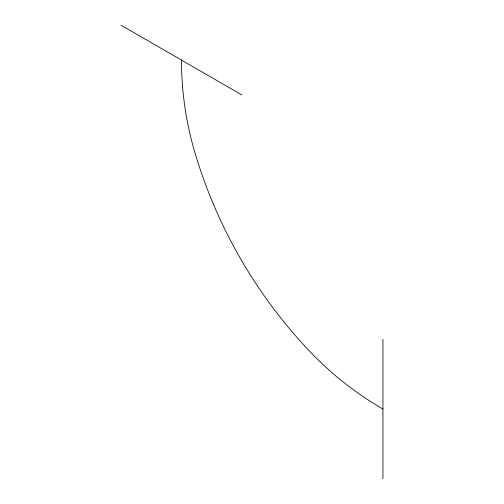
<?xml version="1.0" encoding="UTF-8"?>
<svg xmlns="http://www.w3.org/2000/svg" width="504" height="504" viewBox="0 0 504 504"><rect width="100%" height="100%" fill="white"/><g stroke="black" fill="none" stroke-linecap="round" stroke-linejoin="round"><path stroke-width="0.76" d="M121.055 25.2L241.926 94.985M382.946 339.23L382.946 478.8M382.946 409.015A325.559 325.559 0 0 1 309.374 350.967A491.828 491.828 0 0 1 194.979 152.832A325.559 325.559 0 0 1 181.49 60.089"/></g></svg>
